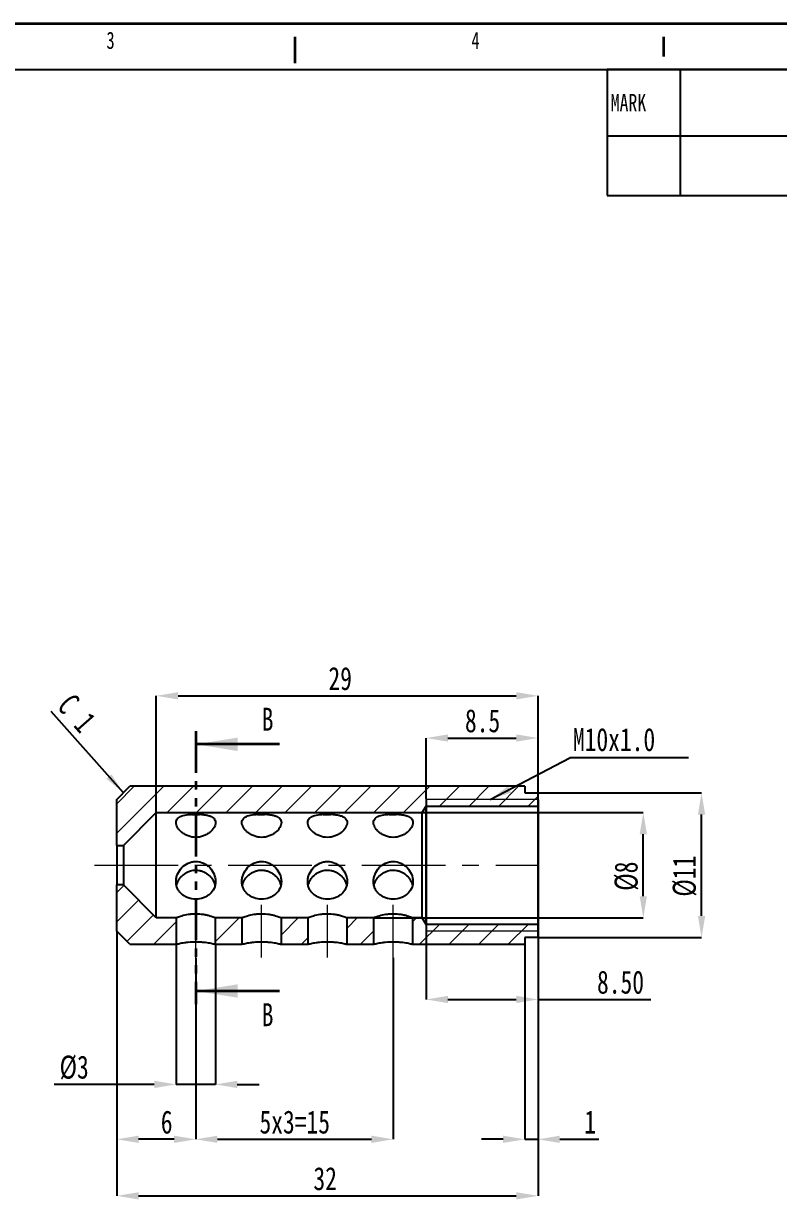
# Model space of a CAD drawing. Header units: millimetres. Extents: x 0 to 420, y 0 to 297.
# Drawn here: x 168.8 to 283.5, y 118.3 to 297 of the extents above; entities that cross this region are included whole.
import ezdxf

# ---------------------------------------------------------------- set-up
doc = ezdxf.new("R2010")
doc.units = ezdxf.units.MM
doc.header["$PDSIZE"] = -1
doc.linetypes.add('CENTERX2', pattern=[20.32, 12.7, -2.54, 2.54, -2.54])
doc.linetypes.add('PHANTOM', pattern=[12.7, 6.35, -1.27, 1.27, -1.27, 1.27, -1.27])
for name, color, linetype in [('DIM', 7, 'Continuous'), ('FORMAT_BLUE', 5, 'Continuous'), ('중심선', 1, 'CENTERX2')]:
    doc.layers.add(name, color=color, linetype=linetype)
doc.layers.add('FORMAT', color=7, linetype='Continuous', lineweight=35)
doc.styles.add('SLDTEXTSTYLE0', font='TXT', dxfattribs={"width": 0.75})
doc.styles.add('SLDTEXTSTYLE1', font='TXT', dxfattribs={"width": 0.7})
doc.dimstyles.new('SLDDIMSTYLE10', dxfattribs={"dimtxt": 3.5, "dimasz": 3.302, "dimexe": 0, "dimexo": 0.0625, "dimgap": 0.875, "dimtad": 1, "dimlfac": 0.5, "dimrnd": 1e-09, "dimzin": 4, "dimdsep": 46, "dimtxsty": 'SLDTEXTSTYLE0', "dimsah": 1, "dimcen": 0.09, "dimadec": 0, "dimazin": 1, "dimtfac": 1, "dimtofl": 0, "dimtmove": 0, "dimatfit": 3, "dimfxl": 0, "dimfrac": 2, "dimtolj": 1, "dimtzin": 12, "dimarcsym": 0})
doc.dimstyles.new('SLDDIMSTYLE3', dxfattribs={"dimtxt": 3.5, "dimasz": 3.302, "dimexe": 0, "dimexo": 0.0625, "dimgap": 0.875, "dimtad": 1, "dimlfac": 0.5, "dimrnd": 1e-09, "dimzin": 12, "dimdsep": 46, "dimtxsty": 'SLDTEXTSTYLE0', "dimsah": 1, "dimcen": 0.09, "dimadec": 0, "dimazin": 3, "dimtfac": 1, "dimtofl": 0, "dimtmove": 0, "dimatfit": 3, "dimfxl": 0, "dimfrac": 2, "dimtolj": 1, "dimtzin": 12, "dimarcsym": 0})
doc.dimstyles.new('SLDDIMSTYLE4', dxfattribs={"dimtxt": 3.5, "dimasz": 3.302, "dimexe": 0, "dimexo": 0.0625, "dimgap": 0.875, "dimtad": 1, "dimlfac": 0.5, "dimrnd": 1e-09, "dimzin": 12, "dimdsep": 46, "dimtxsty": 'SLDTEXTSTYLE0', "dimsah": 1, "dimcen": 0.09, "dimadec": 0, "dimazin": 3, "dimtfac": 1, "dimtmove": 0, "dimatfit": 0, "dimfxl": 0, "dimfrac": 2, "dimtolj": 1, "dimtzin": 12, "dimarcsym": 0})
doc.dimstyles.new('SLDDIMSTYLE7', dxfattribs={"dimtxt": 0.18, "dimasz": 3.302, "dimexe": 0, "dimexo": 0.0625, "dimgap": 0, "dimtad": 0, "dimtih": 1, "dimtoh": 1, "dimdec": 0, "dimrnd": 1e-09, "dimzin": 0, "dimdsep": 46, "dimtxsty": 'Standard', "dimsah": 1, "dimcen": 0.09, "dimadec": 0, "dimazin": 0, "dimtfac": 3.302, "dimtdec": 0, "dimtofl": 0, "dimtmove": 0, "dimatfit": 3, "dimfxl": 0, "dimfrac": 2, "dimtolj": 1, "dimtzin": 0, "dimarcsym": 0})
doc.dimstyles.new('SLDDIMSTYLE9', dxfattribs={"dimtxt": 3.5, "dimasz": 3.302, "dimexe": 0, "dimexo": 0.0625, "dimgap": 0.875, "dimtad": 1, "dimdec": 1, "dimlfac": 0.5, "dimrnd": 1e-09, "dimzin": 12, "dimdsep": 46, "dimtxsty": 'SLDTEXTSTYLE0', "dimsah": 1, "dimcen": 0.09, "dimadec": 0, "dimazin": 3, "dimtfac": 1, "dimtofl": 0, "dimtmove": 0, "dimatfit": 3, "dimfxl": 0, "dimfrac": 2, "dimtolj": 1, "dimtzin": 12, "dimarcsym": 0})

# ---------------------------------------------------------------- blocks, each defined once
blk = doc.blocks.new('*D215')
at = {"layer": 'Defpoints', "color": 0}
for p in [(182.94, 159.11), (246.94, 158.11), (246.94, 118.88)]:
    blk.add_point(p, dxfattribs=at)
at = {"layer": 'FORMAT_BLUE', "color": 0, "lineweight": -2}
for p, q in [((182.94, 159.05), (182.94, 118.88)), ((246.94, 158.05), (246.94, 118.88)), ((186.24, 118.88), (243.64, 118.88))]:
    blk.add_line(p, q, dxfattribs=at)
at = {"layer": 'FORMAT_BLUE', "color": 0}
for points in [[(186.24, 119.43), (186.24, 118.33), (182.94, 118.88)], [(243.64, 119.43), (243.64, 118.33), (246.94, 118.88)]]:
    blk.add_solid(points, dxfattribs=at)
at = {"layer": 'FORMAT_BLUE', "color": 0, "insert": (214.6, 123.25), "char_height": 3.5, "attachment_point": 2, "style": 'SLDTEXTSTYLE0'}
blk.add_mtext('\\A1;32', dxfattribs=at)
blk = doc.blocks.new('*D216')
at = {"layer": 'Defpoints', "color": 0}
for p in [(246.94, 158.11), (244.94, 157.11), (246.94, 127.47)]:
    blk.add_point(p, dxfattribs=at)
at = {"layer": 'FORMAT_BLUE', "color": 0, "lineweight": -2}
for p, q in [((246.94, 158.05), (246.94, 127.47)), ((244.94, 157.05), (244.94, 127.47)), ((241.64, 127.47), (238.34, 127.47)), ((244.94, 127.47), (246.94, 127.47)), ((250.24, 127.47), (256.17, 127.47))]:
    blk.add_line(p, q, dxfattribs=at)
at = {"layer": 'FORMAT_BLUE', "color": 0}
for points in [[(241.64, 128.02), (241.64, 126.92), (244.94, 127.47)], [(250.24, 128.02), (250.24, 126.92), (246.94, 127.47)]]:
    blk.add_solid(points, dxfattribs=at)
at = {"layer": 'FORMAT_BLUE', "color": 0, "insert": (254.86, 131.85), "char_height": 3.5, "attachment_point": 2, "style": 'SLDTEXTSTYLE0'}
blk.add_mtext('\\A1;1', dxfattribs=at)
blk = doc.blocks.new('*D217')
at = {"layer": 'Defpoints', "color": 0}
for p in [(246.94, 180.11), (271.79, 180.11), (246.94, 158.11)]:
    blk.add_point(p, dxfattribs=at)
at = {"layer": 'FORMAT_BLUE', "color": 0, "lineweight": -2}
for p, q in [((247, 180.11), (271.79, 180.11)), ((271.79, 161.41), (271.79, 176.81)), ((247, 158.11), (271.79, 158.11))]:
    blk.add_line(p, q, dxfattribs=at)
at = {"layer": 'FORMAT_BLUE', "color": 0}
for points in [[(271.24, 176.81), (272.34, 176.81), (271.79, 180.11)], [(271.24, 161.41), (272.34, 161.41), (271.79, 158.11)]]:
    blk.add_solid(points, dxfattribs=at)
at = {"layer": 'FORMAT_BLUE', "color": 0, "insert": (267.41, 167.45), "char_height": 3.5, "attachment_point": 2, "rotation": 90, "style": 'SLDTEXTSTYLE0'}
blk.add_mtext('\\A1;%%c11', dxfattribs=at)
blk = doc.blocks.new('*D218')
at = {"layer": 'Defpoints', "color": 0}
for p in [(229.34, 177.11), (262.94, 177.11), (221.94, 161.11)]:
    blk.add_point(p, dxfattribs=at)
at = {"layer": 'FORMAT_BLUE', "color": 0, "lineweight": -2}
for p, q in [((229.4, 177.11), (262.94, 177.11)), ((262.94, 164.41), (262.94, 173.81)), ((222, 161.11), (262.94, 161.11))]:
    blk.add_line(p, q, dxfattribs=at)
at = {"layer": 'FORMAT_BLUE', "color": 0}
for points in [[(262.39, 173.81), (263.49, 173.81), (262.94, 177.11)], [(262.39, 164.41), (263.49, 164.41), (262.94, 161.11)]]:
    blk.add_solid(points, dxfattribs=at)
at = {"layer": 'FORMAT_BLUE', "color": 0, "insert": (258.57, 167.45), "char_height": 3.5, "attachment_point": 2, "rotation": 90, "style": 'SLDTEXTSTYLE0'}
blk.add_mtext('\\A1;%%c8', dxfattribs=at)
blk = doc.blocks.new('*D219')
at = {"layer": 'Defpoints', "color": 0}
for p in [(194.94, 155.11), (224.94, 155.11), (224.94, 127.47)]:
    blk.add_point(p, dxfattribs=at)
at = {"layer": 'FORMAT_BLUE', "color": 0, "lineweight": -2}
for p, q in [((194.94, 155.05), (194.94, 127.47)), ((224.94, 155.05), (224.94, 127.47)), ((198.24, 127.47), (221.64, 127.47))]:
    blk.add_line(p, q, dxfattribs=at)
at = {"layer": 'FORMAT_BLUE', "color": 0}
for points in [[(198.24, 128.02), (198.24, 126.92), (194.94, 127.47)], [(221.64, 128.02), (221.64, 126.92), (224.94, 127.47)]]:
    blk.add_solid(points, dxfattribs=at)
at = {"layer": 'FORMAT_BLUE', "color": 0, "insert": (209.98, 131.85), "char_height": 3.5, "attachment_point": 2, "style": 'SLDTEXTSTYLE0'}
blk.add_mtext('\\A1;5x3=15', dxfattribs=at)
blk = doc.blocks.new('*D220')
at = {"layer": 'Defpoints', "color": 0}
for p in [(182.94, 159.11), (194.94, 155.11), (182.94, 127.47)]:
    blk.add_point(p, dxfattribs=at)
at = {"layer": 'FORMAT_BLUE', "color": 0, "lineweight": -2}
for p, q in [((182.94, 159.05), (182.94, 127.47)), ((194.94, 155.05), (194.94, 127.47)), ((191.64, 127.47), (186.24, 127.47))]:
    blk.add_line(p, q, dxfattribs=at)
at = {"layer": 'FORMAT_BLUE', "color": 0}
for points in [[(186.24, 128.02), (186.24, 126.92), (182.94, 127.47)], [(191.64, 128.02), (191.64, 126.92), (194.94, 127.47)]]:
    blk.add_solid(points, dxfattribs=at)
at = {"layer": 'FORMAT_BLUE', "color": 0, "insert": (190.52, 131.85), "char_height": 3.5, "attachment_point": 2, "style": 'SLDTEXTSTYLE0'}
blk.add_mtext('\\A1;6', dxfattribs=at)
blk = doc.blocks.new('*D221')
at = {"layer": 'Defpoints', "color": 0}
for p in [(246.94, 194.85), (246.94, 180.11), (188.94, 177.11)]:
    blk.add_point(p, dxfattribs=at)
at = {"layer": 'FORMAT_BLUE', "color": 0, "lineweight": -2}
for p, q in [((188.94, 177.17), (188.94, 194.85)), ((192.24, 194.85), (243.64, 194.85)), ((246.94, 180.17), (246.94, 194.85))]:
    blk.add_line(p, q, dxfattribs=at)
at = {"layer": 'FORMAT_BLUE', "color": 0}
for points in [[(192.24, 195.4), (192.24, 194.3), (188.94, 194.85)], [(243.64, 195.4), (243.64, 194.3), (246.94, 194.85)]]:
    blk.add_solid(points, dxfattribs=at)
at = {"layer": 'FORMAT_BLUE', "color": 0, "insert": (216.88, 199.23), "char_height": 3.5, "attachment_point": 2, "style": 'SLDTEXTSTYLE0'}
blk.add_mtext('\\A1;29', dxfattribs=at)
blk = doc.blocks.new('*D222')
at = {"layer": 'Defpoints', "color": 0}
for p in [(246.94, 188.44), (229.94, 179.11), (246.94, 180.11)]:
    blk.add_point(p, dxfattribs=at)
at = {"layer": 'FORMAT_BLUE', "color": 0, "lineweight": -2}
for p, q in [((229.94, 179.17), (229.94, 188.44)), ((233.24, 188.44), (243.64, 188.44)), ((246.94, 180.17), (246.94, 188.44))]:
    blk.add_line(p, q, dxfattribs=at)
at = {"layer": 'FORMAT_BLUE', "color": 0}
for points in [[(233.24, 188.99), (233.24, 187.89), (229.94, 188.44)], [(243.64, 188.99), (243.64, 187.89), (246.94, 188.44)]]:
    blk.add_solid(points, dxfattribs=at)
at = {"layer": 'FORMAT_BLUE', "color": 0, "insert": (238.52, 192.82), "char_height": 3.5, "attachment_point": 2, "style": 'SLDTEXTSTYLE0'}
blk.add_mtext('\\A1;8.5', dxfattribs=at)
blk = doc.blocks.new('*D223')
at = {"layer": 'Defpoints', "color": 0}
for p in [(229.94, 179.11), (246.94, 179.11), (229.94, 148.72)]:
    blk.add_point(p, dxfattribs=at)
at = {"layer": 'FORMAT_BLUE', "color": 0, "lineweight": -2}
for p, q in [((229.94, 179.05), (229.94, 148.72)), ((246.94, 179.05), (246.94, 148.72)), ((233.24, 148.72), (243.64, 148.72)), ((246.94, 148.72), (264.07, 148.72))]:
    blk.add_line(p, q, dxfattribs=at)
at = {"layer": 'FORMAT_BLUE', "color": 0}
for points in [[(233.24, 149.27), (233.24, 148.17), (229.94, 148.72)], [(243.64, 149.27), (243.64, 148.17), (246.94, 148.72)]]:
    blk.add_solid(points, dxfattribs=at)
at = {"layer": 'FORMAT_BLUE', "color": 0, "insert": (259.48, 153.1), "char_height": 3.5, "attachment_point": 2, "style": 'SLDTEXTSTYLE0'}
blk.add_mtext('\\A1;8.50', dxfattribs=at)
blk = doc.blocks.new('*D224')
at = {"layer": 'Defpoints', "color": 0}
for p in [(191.94, 157.11), (197.94, 157.11), (191.94, 135.81)]:
    blk.add_point(p, dxfattribs=at)
at = {"layer": 'FORMAT_BLUE', "color": 0, "lineweight": -2}
for p, q in [((191.94, 157.05), (191.94, 135.81)), ((197.94, 157.05), (197.94, 135.81)), ((188.64, 135.81), (173.4, 135.81)), ((197.94, 135.81), (191.94, 135.81)), ((201.24, 135.81), (204.55, 135.81))]:
    blk.add_line(p, q, dxfattribs=at)
at = {"layer": 'FORMAT_BLUE', "color": 0}
for points in [[(188.64, 136.36), (188.64, 135.26), (191.94, 135.81)], [(201.24, 136.36), (201.24, 135.26), (197.94, 135.81)]]:
    blk.add_solid(points, dxfattribs=at)
at = {"layer": 'FORMAT_BLUE', "color": 0, "insert": (176.46, 140.19), "char_height": 3.5, "attachment_point": 2, "style": 'SLDTEXTSTYLE0'}
blk.add_mtext('\\A1;%%c3', dxfattribs=at)

msp = doc.modelspace()

# ---------------------------------------------------------------- hatches: boundary and pattern name
at = {"linetype": 'Continuous', "lineweight": 18}
h = msp.add_hatch(dxfattribs=at)
h.set_pattern_fill('ANSI31', style=0)
h.paths.add_polyline_path([(229.34019, 177.11092), (229.94105, 178.11092), (246.94105, 178.11092), (246.94105, 180.11092), (244.94105, 180.11092), (244.94105, 181.11092), (184.94105, 181.11092), (182.94105, 179.11092), (182.94105, 172.11092), (183.94105, 172.11092), (188.94105, 177.11092)], flags=0)
h = msp.add_hatch(dxfattribs=at)
h.set_pattern_fill('ANSI31', style=0)
h.paths.add_polyline_path([(188.94105, 161.11092), (183.94105, 166.11092), (182.94105, 166.11092), (182.94105, 159.11092), (184.94105, 157.11092), (191.94105, 157.11092), (191.94105, 161.11092)], flags=0)
h = msp.add_hatch(dxfattribs=at)
h.set_pattern_fill('ANSI31', style=0)
h.paths.add_polyline_path([(197.94105, 161.11092), (197.94105, 157.11092), (201.94105, 157.11092), (201.94105, 161.11092)], flags=0)
h = msp.add_hatch(dxfattribs=at)
h.set_pattern_fill('ANSI31', style=0)
h.paths.add_polyline_path([(207.94105, 161.11092), (207.94105, 157.11092), (211.94105, 157.11092), (211.94105, 161.11092)], flags=0)
h = msp.add_hatch(dxfattribs=at)
h.set_pattern_fill('ANSI31', style=0)
h.paths.add_polyline_path([(217.94105, 161.11092), (217.94105, 157.11092), (221.94105, 157.11092), (221.94105, 161.11092)], flags=0)
h = msp.add_hatch(dxfattribs=at)
h.set_pattern_fill('ANSI31', style=0)
h.paths.add_polyline_path([(244.94105, 158.11092), (246.94105, 158.11092), (246.94105, 160.11092), (229.94105, 160.11092), (229.34019, 161.11092), (227.94105, 161.11092), (227.94105, 157.11092), (244.94105, 157.11092)], flags=0)

# ---------------------------------------------------------------- linework, layer by layer
at = {"color": 7, "linetype": 'PHANTOM', "lineweight": 35}
msp.add_line((194.94105, 189.48622), (194.94105, 148.00297), dxfattribs=at)
at = {"color": 7, "linetype": 'Continuous', "lineweight": 35}
for p, q in [((207.64105, 187.48622), (194.94105, 187.48622)), ((207.64105, 150.00297), (194.94105, 150.00297))]:
    msp.add_line(p, q, dxfattribs=at)
at = {"color": 7, "linetype": 'Continuous', "lineweight": 25}
for p, q in [((182.94105, 179.11092), (184.94105, 181.11092)), ((244.94105, 181.11092), (184.94105, 181.11092)), ((244.94105, 181.11092), (244.94105, 180.11092)), ((182.94105, 172.11092), (182.94105, 179.11092)), ((244.94105, 180.11092), (246.94105, 180.11092)), ((246.94105, 178.11092), (246.94105, 180.11092)), ((183.94105, 172.11092), (188.94105, 177.11092)), ((188.94105, 161.11092), (188.94105, 177.11092)), ((188.94105, 177.11092), (229.34019, 177.11092)), ((229.34019, 177.11092), (229.94105, 178.11092)), ((229.34019, 161.11092), (229.34019, 177.11092)), ((229.94105, 160.11092), (229.94105, 178.11092)), ((229.94105, 178.11092), (246.94105, 178.11092)), ((246.94105, 160.11092), (246.94105, 178.11092)), ((182.94105, 172.11092), (183.94105, 172.11092)), ((182.94105, 172.11092), (182.94105, 166.11092)), ((183.94105, 172.11092), (183.94105, 166.11092)), ((182.94105, 159.11092), (182.94105, 166.11092)), ((183.94105, 166.11092), (182.94105, 166.11092)), ((188.94105, 161.11092), (183.94105, 166.11092)), ((191.94105, 161.11092), (188.94105, 161.11092)), ((191.94105, 161.11092), (191.94105, 157.11092)), ((201.94105, 161.11092), (197.94105, 161.11092)), ((197.94105, 157.11092), (197.94105, 161.11092)), ((201.94105, 161.11092), (201.94105, 157.11092)), ((211.94105, 161.11092), (207.94105, 161.11092)), ((207.94105, 157.11092), (207.94105, 161.11092)), ((211.94105, 161.11092), (211.94105, 157.11092)), ((221.94105, 161.11092), (217.94105, 161.11092)), ((217.94105, 157.11092), (217.94105, 161.11092)), ((221.94105, 161.11092), (221.94105, 157.11092)), ((229.34019, 161.11092), (227.94105, 161.11092)), ((227.94105, 157.11092), (227.94105, 161.11092)), ((229.94105, 160.11092), (229.34019, 161.11092)), ((184.94105, 157.11092), (182.94105, 159.11092)), ((246.94105, 160.11092), (229.94105, 160.11092)), ((246.94105, 158.11092), (246.94105, 160.11092)), ((244.94105, 158.11092), (244.94105, 157.11092)), ((246.94105, 158.11092), (244.94105, 158.11092)), ((184.94105, 157.11092), (191.94105, 157.11092)), ((197.94105, 157.11092), (201.94105, 157.11092)), ((207.94105, 157.11092), (211.94105, 157.11092)), ((217.94105, 157.11092), (221.94105, 157.11092)), ((227.94105, 157.11092), (244.94105, 157.11092))]:
    msp.add_line(p, q, dxfattribs=at)
at = {"color": 7, "linetype": 'Continuous', "lineweight": 18}
for p, q in [((246.94105, 179.11092), (229.94105, 179.11092)), ((229.94105, 179.11092), (229.94105, 159.11092)), ((246.94105, 159.11092), (229.94105, 159.11092))]:
    msp.add_line(p, q, dxfattribs=at)
at = {"color": 7, "linetype": 'Continuous', "lineweight": 25}
for points, knots in [([(194.94105, 176.8741), (194.74085, 176.8741), (194.54441, 176.869), (194.15858, 176.84829), (193.96717, 176.83237), (193.42377, 176.76677), (193.09367, 176.69833), (192.54566, 176.49812), (192.32277, 176.36354), (192.09719, 176.10957), (192.03853, 176.01462), (191.96068, 175.80966), (191.94118, 175.70045), (191.94092, 175.468), (191.96085, 175.3439), (192.03835, 175.09362), (192.09567, 174.96612), (192.24813, 174.70794), (192.34101, 174.58116), (192.55777, 174.33531), (192.68332, 174.2149), (192.95869, 173.99201), (193.10831, 173.88918), (193.43215, 173.70396), (193.60713, 173.6217), (194.14783, 173.42206), (194.5458, 173.34751), (195.33422, 173.34727), (195.73192, 173.42125), (196.27554, 173.62189), (196.45048, 173.70425), (196.77353, 173.88904), (196.92369, 173.99211), (197.34001, 174.32947), (197.55915, 174.58107), (197.78622, 174.96585), (197.84347, 175.09293), (197.92108, 175.34314), (197.94111, 175.46738), (197.94093, 175.81599), (197.86046, 176.02456), (197.5588, 176.36408), (197.33627, 176.49837), (196.9233, 176.64896), (196.77039, 176.69151), (196.44738, 176.76116), (196.27599, 176.78884), (195.72989, 176.85459), (195.34144, 176.8741), (194.94105, 176.8741)], [0, 0, 0, 0, 0.03125, 0.03125, 0.0625, 0.0625, 0.125, 0.125, 0.1875, 0.1875, 0.21875, 0.21875, 0.25, 0.25, 0.28125, 0.28125, 0.3125, 0.3125, 0.34375, 0.34375, 0.375, 0.375, 0.40625, 0.40625, 0.4375, 0.4375, 0.5, 0.5, 0.5625, 0.5625, 0.59375, 0.59375, 0.625, 0.625, 0.6875, 0.6875, 0.71875, 0.71875, 0.75, 0.75, 0.8125, 0.8125, 0.875, 0.875, 0.90625, 0.90625, 0.9375, 0.9375, 1, 1, 1, 1]), ([(195.77198, 176.84239), (195.71566, 176.82963), (195.57586, 176.79797), (195.27011, 176.75628), (194.93421, 176.74058), (194.60287, 176.76071), (194.36123, 176.78687), (194.20905, 176.82448), (194.13755, 176.84215)], [0, 0, 0, 0, 0.106145422, 0.263475854, 0.560443081, 0.711258333, 0.864343525, 1, 1, 1, 1]), ([(204.94105, 176.8741), (204.74085, 176.8741), (204.54441, 176.869), (204.15858, 176.84829), (203.96717, 176.83237), (203.42377, 176.76677), (203.09367, 176.69833), (202.54566, 176.49812), (202.32277, 176.36354), (202.09719, 176.10957), (202.03853, 176.01462), (201.96068, 175.80966), (201.94118, 175.70045), (201.94092, 175.468), (201.96085, 175.3439), (202.03835, 175.09362), (202.09567, 174.96612), (202.24813, 174.70794), (202.34101, 174.58116), (202.55777, 174.33531), (202.68332, 174.2149), (202.95869, 173.99201), (203.10831, 173.88918), (203.43215, 173.70396), (203.60713, 173.6217), (204.14783, 173.42206), (204.5458, 173.34751), (205.33422, 173.34727), (205.73192, 173.42125), (206.27554, 173.62189), (206.45048, 173.70425), (206.77353, 173.88904), (206.92369, 173.99211), (207.34001, 174.32947), (207.55915, 174.58107), (207.78622, 174.96585), (207.84347, 175.09293), (207.92108, 175.34314), (207.94111, 175.46738), (207.94093, 175.81599), (207.86046, 176.02456), (207.5588, 176.36408), (207.33627, 176.49837), (206.9233, 176.64896), (206.77039, 176.69151), (206.44738, 176.76116), (206.27599, 176.78884), (205.72989, 176.85459), (205.34144, 176.8741), (204.94105, 176.8741)], [0, 0, 0, 0, 0.03125, 0.03125, 0.0625, 0.0625, 0.125, 0.125, 0.1875, 0.1875, 0.21875, 0.21875, 0.25, 0.25, 0.28125, 0.28125, 0.3125, 0.3125, 0.34375, 0.34375, 0.375, 0.375, 0.40625, 0.40625, 0.4375, 0.4375, 0.5, 0.5, 0.5625, 0.5625, 0.59375, 0.59375, 0.625, 0.625, 0.6875, 0.6875, 0.71875, 0.71875, 0.75, 0.75, 0.8125, 0.8125, 0.875, 0.875, 0.90625, 0.90625, 0.9375, 0.9375, 1, 1, 1, 1]), ([(205.74725, 176.8409), (205.61419, 176.8134), (205.32268, 176.75316), (204.85069, 176.7408), (204.44152, 176.76812), (204.20906, 176.8247), (204.13742, 176.84213)], [0, 0, 0, 0, 0.252293435, 0.552727193, 0.862173768, 1, 1, 1, 1]), ([(214.94105, 176.8741), (214.74085, 176.8741), (214.54441, 176.869), (214.15858, 176.84829), (213.96717, 176.83237), (213.42377, 176.76677), (213.09367, 176.69833), (212.54566, 176.49812), (212.32277, 176.36354), (212.09719, 176.10957), (212.03853, 176.01462), (211.96068, 175.80966), (211.94118, 175.70045), (211.94092, 175.468), (211.96085, 175.3439), (212.03835, 175.09362), (212.09567, 174.96612), (212.24813, 174.70794), (212.34101, 174.58116), (212.55777, 174.33531), (212.68332, 174.2149), (212.95869, 173.99201), (213.10831, 173.88918), (213.43215, 173.70396), (213.60713, 173.6217), (214.14783, 173.42206), (214.5458, 173.34751), (215.33422, 173.34727), (215.73192, 173.42125), (216.27554, 173.62189), (216.45048, 173.70425), (216.77353, 173.88904), (216.92369, 173.99211), (217.34001, 174.32947), (217.55915, 174.58107), (217.78622, 174.96585), (217.84347, 175.09293), (217.92108, 175.34314), (217.94111, 175.46738), (217.94093, 175.81599), (217.86046, 176.02456), (217.5588, 176.36408), (217.33627, 176.49837), (216.9233, 176.64896), (216.77039, 176.69151), (216.44738, 176.76116), (216.27599, 176.78884), (215.72989, 176.85459), (215.34144, 176.8741), (214.94105, 176.8741)], [0, 0, 0, 0, 0.03125, 0.03125, 0.0625, 0.0625, 0.125, 0.125, 0.1875, 0.1875, 0.21875, 0.21875, 0.25, 0.25, 0.28125, 0.28125, 0.3125, 0.3125, 0.34375, 0.34375, 0.375, 0.375, 0.40625, 0.40625, 0.4375, 0.4375, 0.5, 0.5, 0.5625, 0.5625, 0.59375, 0.59375, 0.625, 0.625, 0.6875, 0.6875, 0.71875, 0.71875, 0.75, 0.75, 0.8125, 0.8125, 0.875, 0.875, 0.90625, 0.90625, 0.9375, 0.9375, 1, 1, 1, 1]), ([(215.74737, 176.84075), (215.61427, 176.81328), (215.32031, 176.75262), (214.84823, 176.74149), (214.43936, 176.76839), (214.20965, 176.82475), (214.13832, 176.84225)], [0, 0, 0, 0, 0.252455415, 0.557528777, 0.862607899, 1, 1, 1, 1]), ([(224.94105, 176.8741), (224.74085, 176.8741), (224.54441, 176.869), (224.15858, 176.84829), (223.96717, 176.83237), (223.42377, 176.76677), (223.09367, 176.69833), (222.54566, 176.49812), (222.32277, 176.36354), (222.09719, 176.10957), (222.03853, 176.01462), (221.96068, 175.80966), (221.94118, 175.70045), (221.94092, 175.468), (221.96085, 175.3439), (222.03835, 175.09362), (222.09567, 174.96612), (222.24813, 174.70794), (222.34101, 174.58116), (222.55777, 174.33531), (222.68332, 174.2149), (222.95869, 173.99201), (223.10831, 173.88918), (223.43215, 173.70396), (223.60713, 173.6217), (224.14783, 173.42206), (224.5458, 173.34751), (225.33422, 173.34727), (225.73192, 173.42125), (226.27554, 173.62189), (226.45048, 173.70425), (226.77353, 173.88904), (226.92369, 173.99211), (227.34001, 174.32947), (227.55915, 174.58107), (227.78622, 174.96585), (227.84347, 175.09293), (227.92108, 175.34314), (227.94111, 175.46738), (227.94093, 175.81599), (227.86046, 176.02456), (227.5588, 176.36408), (227.33627, 176.49837), (226.9233, 176.64896), (226.77039, 176.69151), (226.44738, 176.76116), (226.27599, 176.78884), (225.72989, 176.85459), (225.34144, 176.8741), (224.94105, 176.8741)], [0, 0, 0, 0, 0.03125, 0.03125, 0.0625, 0.0625, 0.125, 0.125, 0.1875, 0.1875, 0.21875, 0.21875, 0.25, 0.25, 0.28125, 0.28125, 0.3125, 0.3125, 0.34375, 0.34375, 0.375, 0.375, 0.40625, 0.40625, 0.4375, 0.4375, 0.5, 0.5, 0.5625, 0.5625, 0.59375, 0.59375, 0.625, 0.625, 0.6875, 0.6875, 0.71875, 0.71875, 0.75, 0.75, 0.8125, 0.8125, 0.875, 0.875, 0.90625, 0.90625, 0.9375, 0.9375, 1, 1, 1, 1]), ([(225.74737, 176.84075), (225.61427, 176.81328), (225.32031, 176.75262), (224.84823, 176.74149), (224.43936, 176.76839), (224.20965, 176.82475), (224.13832, 176.84225)], [0, 0, 0, 0, 0.2524562458, 0.5575292684, 0.8626080519, 1, 1, 1, 1]), ([(194.94105, 169.67235), (194.74085, 169.67235), (194.54441, 169.65098), (194.15858, 169.56799), (193.96717, 169.50527), (193.42377, 169.26383), (193.09367, 169.0286), (192.54566, 168.4608), (192.32277, 168.12241), (192.09719, 167.58382), (192.03853, 167.39553), (191.96068, 167.01745), (191.94118, 166.82881), (191.94092, 166.45254), (191.96085, 166.26393), (192.03835, 165.9052), (192.09567, 165.7328), (192.24813, 165.40136), (192.34101, 165.2473), (192.55777, 164.9612), (192.68332, 164.82777), (192.95869, 164.58958), (193.10831, 164.4843), (193.43215, 164.29977), (193.60713, 164.22071), (194.14783, 164.03216), (194.5458, 163.96613), (195.33422, 163.9659), (195.73192, 164.0314), (196.27554, 164.22088), (196.45048, 164.30006), (196.77353, 164.48417), (196.92369, 164.58966), (197.34001, 164.95026), (197.55915, 165.23843), (197.78622, 165.73249), (197.84347, 165.90426), (197.92108, 166.26281), (197.94111, 166.45158), (197.94093, 167.01576), (197.86046, 167.40352), (197.5588, 168.12358), (197.33627, 168.46136), (196.9233, 168.88867), (196.77039, 169.01987), (196.44738, 169.24723), (196.27599, 169.34502), (195.72989, 169.58714), (195.34144, 169.67235), (194.94105, 169.67235)], [0, 0, 0, 0, 0.03125, 0.03125, 0.0625, 0.0625, 0.125, 0.125, 0.1875, 0.1875, 0.21875, 0.21875, 0.25, 0.25, 0.28125, 0.28125, 0.3125, 0.3125, 0.34375, 0.34375, 0.375, 0.375, 0.40625, 0.40625, 0.4375, 0.4375, 0.5, 0.5, 0.5625, 0.5625, 0.59375, 0.59375, 0.625, 0.625, 0.6875, 0.6875, 0.71875, 0.71875, 0.75, 0.75, 0.8125, 0.8125, 0.875, 0.875, 0.90625, 0.90625, 0.9375, 0.9375, 1, 1, 1, 1]), ([(192.01962, 166.01221), (192.03401, 166.08638), (192.0782, 166.31411), (192.23694, 166.68337), (192.48524, 167.10385), (192.80905, 167.48691), (193.19244, 167.81573), (193.63263, 168.08184), (194.0813, 168.25617), (194.52322, 168.35615), (194.80083, 168.36777), (194.94105, 168.37363)], [0, 0, 0, 0, 0.05738814, 0.176197181, 0.298298404, 0.419962892, 0.545026919, 0.668812654, 0.796297813, 0.897111454, 1, 1, 1, 1]), ([(194.94105, 168.37363), (195.10436, 168.36565), (195.43582, 168.34946), (195.91643, 168.21972), (196.37321, 168.01612), (196.78895, 167.74029), (197.15895, 167.39671), (197.4703, 166.99871), (197.70494, 166.5514), (197.83494, 166.22789), (197.86182, 166.05447), (197.86311, 166.04618)], [0, 0, 0, 0, 0.120840987, 0.245258168, 0.366079028, 0.490276401, 0.613488907, 0.740172894, 0.864980139, 0.993549509, 1, 1, 1, 1]), ([(204.94105, 169.67235), (204.74085, 169.67235), (204.54441, 169.65098), (204.15858, 169.56799), (203.96717, 169.50527), (203.42377, 169.26383), (203.09367, 169.0286), (202.54566, 168.4608), (202.32277, 168.12241), (202.09719, 167.58382), (202.03853, 167.39553), (201.96068, 167.01745), (201.94118, 166.82881), (201.94092, 166.45254), (201.96085, 166.26393), (202.03835, 165.9052), (202.09567, 165.7328), (202.24813, 165.40136), (202.34101, 165.2473), (202.55777, 164.9612), (202.68332, 164.82777), (202.95869, 164.58958), (203.10831, 164.4843), (203.43215, 164.29977), (203.60713, 164.22071), (204.14783, 164.03216), (204.5458, 163.96613), (205.33422, 163.9659), (205.73192, 164.0314), (206.27554, 164.22088), (206.45048, 164.30006), (206.77353, 164.48417), (206.92369, 164.58966), (207.34001, 164.95026), (207.55915, 165.23843), (207.78622, 165.73249), (207.84347, 165.90426), (207.92108, 166.26281), (207.94111, 166.45158), (207.94093, 167.01576), (207.86046, 167.40352), (207.5588, 168.12358), (207.33627, 168.46136), (206.9233, 168.88867), (206.77039, 169.01987), (206.44738, 169.24723), (206.27599, 169.34502), (205.72989, 169.58714), (205.34144, 169.67235), (204.94105, 169.67235)], [0, 0, 0, 0, 0.03125, 0.03125, 0.0625, 0.0625, 0.125, 0.125, 0.1875, 0.1875, 0.21875, 0.21875, 0.25, 0.25, 0.28125, 0.28125, 0.3125, 0.3125, 0.34375, 0.34375, 0.375, 0.375, 0.40625, 0.40625, 0.4375, 0.4375, 0.5, 0.5, 0.5625, 0.5625, 0.59375, 0.59375, 0.625, 0.625, 0.6875, 0.6875, 0.71875, 0.71875, 0.75, 0.75, 0.8125, 0.8125, 0.875, 0.875, 0.90625, 0.90625, 0.9375, 0.9375, 1, 1, 1, 1]), ([(202.01778, 166.04274), (202.0335, 166.10662), (202.06793, 166.24647), (202.17162, 166.53397), (202.31481, 166.82481), (202.49413, 167.09806), (202.6975, 167.36004), (202.93425, 167.59898), (203.19896, 167.80748), (203.41089, 167.94769), (203.63475, 168.0704), (203.87125, 168.17493), (204.10078, 168.25334), (204.38614, 168.32588), (204.66182, 168.36754), (204.87077, 168.3721), (204.94105, 168.37363)], [0, 0, 0, 0, 0.050176652, 0.109852496, 0.231153494, 0.292902298, 0.354012864, 0.478238061, 0.541492228, 0.603660745, 0.666267913, 0.730279224, 0.794784166, 0.845455028, 0.948019885, 1, 1, 1, 1]), ([(204.94105, 168.37363), (205.0224, 168.37157), (205.26928, 168.36532), (205.59764, 168.30687), (205.91464, 168.21035), (206.22223, 168.08736), (206.51333, 167.927), (206.78249, 167.73239), (207.03722, 167.51475), (207.26525, 167.26599), (207.4602, 166.99272), (207.58891, 166.77664), (207.69983, 166.5512), (207.79008, 166.31525), (207.84505, 166.14305), (207.86351, 166.04981), (207.86561, 166.03919)], [0, 0, 0, 0, 0.060114327, 0.182432357, 0.24477783, 0.304890475, 0.427093067, 0.489311329, 0.550614434, 0.675243811, 0.738715883, 0.80080386, 0.863333479, 0.927276609, 0.991718164, 1, 1, 1, 1]), ([(214.94105, 169.67235), (214.74085, 169.67235), (214.54441, 169.65098), (214.15858, 169.56799), (213.96717, 169.50527), (213.42377, 169.26383), (213.09367, 169.0286), (212.54566, 168.4608), (212.32277, 168.12241), (212.09719, 167.58382), (212.03853, 167.39553), (211.96068, 167.01745), (211.94118, 166.82881), (211.94092, 166.45254), (211.96085, 166.26393), (212.03835, 165.9052), (212.09567, 165.7328), (212.24813, 165.40136), (212.34101, 165.2473), (212.55777, 164.9612), (212.68332, 164.82777), (212.95869, 164.58958), (213.10831, 164.4843), (213.43215, 164.29977), (213.60713, 164.22071), (214.14783, 164.03216), (214.5458, 163.96613), (215.33422, 163.9659), (215.73192, 164.0314), (216.27554, 164.22088), (216.45048, 164.30006), (216.77353, 164.48417), (216.92369, 164.58966), (217.34001, 164.95026), (217.55915, 165.23843), (217.78622, 165.73249), (217.84347, 165.90426), (217.92108, 166.26281), (217.94111, 166.45158), (217.94093, 167.01576), (217.86046, 167.40352), (217.5588, 168.12358), (217.33627, 168.46136), (216.9233, 168.88867), (216.77039, 169.01987), (216.44738, 169.24723), (216.27599, 169.34502), (215.72989, 169.58714), (215.34144, 169.67235), (214.94105, 169.67235)], [0, 0, 0, 0, 0.03125, 0.03125, 0.0625, 0.0625, 0.125, 0.125, 0.1875, 0.1875, 0.21875, 0.21875, 0.25, 0.25, 0.28125, 0.28125, 0.3125, 0.3125, 0.34375, 0.34375, 0.375, 0.375, 0.40625, 0.40625, 0.4375, 0.4375, 0.5, 0.5, 0.5625, 0.5625, 0.59375, 0.59375, 0.625, 0.625, 0.6875, 0.6875, 0.71875, 0.71875, 0.75, 0.75, 0.8125, 0.8125, 0.875, 0.875, 0.90625, 0.90625, 0.9375, 0.9375, 1, 1, 1, 1]), ([(212.01996, 166.01442), (212.03427, 166.08785), (212.0789, 166.31693), (212.23834, 166.68521), (212.48764, 167.10764), (212.81108, 167.48824), (213.19618, 167.8188), (213.63525, 168.08243), (214.08504, 168.25744), (214.5247, 168.35608), (214.80227, 168.36778), (214.94105, 168.37363)], [0, 0, 0, 0, 0.056857655, 0.177372467, 0.297902862, 0.421336185, 0.544770313, 0.670484604, 0.796180228, 0.898092822, 1, 1, 1, 1]), ([(214.94105, 168.37363), (215.10674, 168.36524), (215.43815, 168.34846), (215.92092, 168.2184), (216.37498, 168.01451), (216.79273, 167.73766), (217.16016, 167.3946), (217.47322, 166.99482), (217.70519, 166.54883), (217.83572, 166.2252), (217.86188, 166.05393), (217.86318, 166.04537)], [0, 0, 0, 0, 0.122597201, 0.245204903, 0.367681077, 0.490172775, 0.615097377, 0.740018622, 0.866688898, 0.993340724, 1, 1, 1, 1]), ([(224.94105, 169.67235), (224.74085, 169.67235), (224.54441, 169.65098), (224.15858, 169.56799), (223.96717, 169.50527), (223.42377, 169.26383), (223.09367, 169.0286), (222.54566, 168.4608), (222.32277, 168.12241), (222.09719, 167.58382), (222.03853, 167.39553), (221.96068, 167.01745), (221.94118, 166.82881), (221.94092, 166.45254), (221.96085, 166.26393), (222.03835, 165.9052), (222.09567, 165.7328), (222.24813, 165.40136), (222.34101, 165.2473), (222.55777, 164.9612), (222.68332, 164.82777), (222.95869, 164.58958), (223.10831, 164.4843), (223.43215, 164.29977), (223.60713, 164.22071), (224.14783, 164.03216), (224.5458, 163.96613), (225.33422, 163.9659), (225.73192, 164.0314), (226.27554, 164.22088), (226.45048, 164.30006), (226.77353, 164.48417), (226.92369, 164.58966), (227.34001, 164.95026), (227.55915, 165.23843), (227.78622, 165.73249), (227.84347, 165.90426), (227.92108, 166.26281), (227.94111, 166.45158), (227.94093, 167.01576), (227.86046, 167.40352), (227.5588, 168.12358), (227.33627, 168.46136), (226.9233, 168.88867), (226.77039, 169.01987), (226.44738, 169.24723), (226.27599, 169.34502), (225.72989, 169.58714), (225.34144, 169.67235), (224.94105, 169.67235)], [0, 0, 0, 0, 0.03125, 0.03125, 0.0625, 0.0625, 0.125, 0.125, 0.1875, 0.1875, 0.21875, 0.21875, 0.25, 0.25, 0.28125, 0.28125, 0.3125, 0.3125, 0.34375, 0.34375, 0.375, 0.375, 0.40625, 0.40625, 0.4375, 0.4375, 0.5, 0.5, 0.5625, 0.5625, 0.59375, 0.59375, 0.625, 0.625, 0.6875, 0.6875, 0.71875, 0.71875, 0.75, 0.75, 0.8125, 0.8125, 0.875, 0.875, 0.90625, 0.90625, 0.9375, 0.9375, 1, 1, 1, 1]), ([(222.01996, 166.01442), (222.03427, 166.08785), (222.0789, 166.31693), (222.23834, 166.68521), (222.48764, 167.10765), (222.81108, 167.48824), (223.19618, 167.8188), (223.63525, 168.08243), (224.08504, 168.25744), (224.5247, 168.35608), (224.80227, 168.36778), (224.94105, 168.37363)], [0, 0, 0, 0, 0.056857546, 0.177372497, 0.29790263, 0.421335924, 0.544770022, 0.670484674, 0.796180268, 0.898092391, 1, 1, 1, 1]), ([(224.94105, 168.37363), (225.10674, 168.36524), (225.43815, 168.34846), (225.92092, 168.2184), (226.37498, 168.01451), (226.79273, 167.73766), (227.16016, 167.3946), (227.47322, 166.99482), (227.70519, 166.54883), (227.83572, 166.2252), (227.86188, 166.05393), (227.86318, 166.04537)], [0, 0, 0, 0, 0.122596343, 0.245204548, 0.367680779, 0.490172535, 0.615097196, 0.7400185, 0.866688835, 0.99334072, 1, 1, 1, 1]), ([(197.94105, 161.11092), (197.94105, 161.11092), (197.86065, 161.14197), (197.55902, 161.24747), (197.33646, 161.32196), (196.92339, 161.43549), (196.77044, 161.47404), (196.44733, 161.54494), (196.27588, 161.5777), (195.7296, 161.6616), (195.34099, 161.69475), (194.74025, 161.6947), (194.54375, 161.68657), (194.15782, 161.65595), (193.96636, 161.63308), (193.42289, 161.54939), (193.09276, 161.47241), (192.54481, 161.32165), (192.32201, 161.2471), (192.09664, 161.16826), (192.03807, 161.14687), (191.96044, 161.11825), (191.94105, 161.11092), (191.94105, 161.11092)], [0, 0, 0, 0, 0.125, 0.125, 0.25, 0.25, 0.3125, 0.3125, 0.375, 0.375, 0.5, 0.5, 0.5625, 0.5625, 0.625, 0.625, 0.75, 0.75, 0.875, 0.875, 0.9375, 0.9375, 1, 1, 1, 1]), ([(207.94105, 161.11092), (207.94105, 161.11092), (207.86065, 161.14197), (207.55902, 161.24747), (207.33646, 161.32196), (206.92339, 161.43549), (206.77044, 161.47404), (206.44733, 161.54494), (206.27588, 161.5777), (205.7296, 161.6616), (205.34099, 161.69475), (204.74025, 161.6947), (204.54375, 161.68657), (204.15782, 161.65595), (203.96636, 161.63308), (203.42289, 161.54939), (203.09276, 161.47241), (202.54481, 161.32165), (202.32201, 161.2471), (202.09664, 161.16826), (202.03807, 161.14687), (201.96044, 161.11825), (201.94105, 161.11092), (201.94105, 161.11092)], [0, 0, 0, 0, 0.125, 0.125, 0.25, 0.25, 0.3125, 0.3125, 0.375, 0.375, 0.5, 0.5, 0.5625, 0.5625, 0.625, 0.625, 0.75, 0.75, 0.875, 0.875, 0.9375, 0.9375, 1, 1, 1, 1]), ([(217.94105, 161.11092), (217.94105, 161.11092), (217.86065, 161.14197), (217.55902, 161.24747), (217.33646, 161.32196), (216.92339, 161.43549), (216.77044, 161.47404), (216.44733, 161.54494), (216.27588, 161.5777), (215.7296, 161.6616), (215.34099, 161.69475), (214.74025, 161.6947), (214.54375, 161.68657), (214.15782, 161.65595), (213.96636, 161.63308), (213.42289, 161.54939), (213.09276, 161.47241), (212.54481, 161.32165), (212.32201, 161.2471), (212.09664, 161.16826), (212.03807, 161.14687), (211.96044, 161.11825), (211.94105, 161.11092), (211.94105, 161.11092)], [0, 0, 0, 0, 0.125, 0.125, 0.25, 0.25, 0.3125, 0.3125, 0.375, 0.375, 0.5, 0.5, 0.5625, 0.5625, 0.625, 0.625, 0.75, 0.75, 0.875, 0.875, 0.9375, 0.9375, 1, 1, 1, 1]), ([(227.94105, 161.11092), (227.94105, 161.11092), (227.86065, 161.14197), (227.55902, 161.24747), (227.33646, 161.32196), (226.92339, 161.43549), (226.77044, 161.47404), (226.44733, 161.54494), (226.27588, 161.5777), (225.7296, 161.6616), (225.34099, 161.69475), (224.74025, 161.6947), (224.54375, 161.68657), (224.15782, 161.65595), (223.96636, 161.63308), (223.42289, 161.54939), (223.09276, 161.47241), (222.54481, 161.32165), (222.32201, 161.2471), (222.09664, 161.16826), (222.03807, 161.14687), (221.96044, 161.11825), (221.94105, 161.11092), (221.94105, 161.11092)], [0, 0, 0, 0, 0.125, 0.125, 0.25, 0.25, 0.3125, 0.3125, 0.375, 0.375, 0.5, 0.5, 0.5625, 0.5625, 0.625, 0.625, 0.75, 0.75, 0.875, 0.875, 0.9375, 0.9375, 1, 1, 1, 1]), ([(191.94105, 157.11092), (191.94105, 157.11092), (192.02024, 157.13136), (192.24518, 157.18353), (192.33911, 157.20467), (192.55704, 157.25039), (192.68063, 157.27491), (192.95712, 157.32459), (193.1106, 157.34976), (193.4346, 157.39581), (193.60655, 157.41699), (194.15389, 157.47099), (194.54436, 157.49193), (195.13799, 157.49198), (195.33322, 157.48694), (195.71853, 157.46757), (195.90999, 157.45302), (196.45274, 157.39957), (196.78571, 157.34957), (197.33661, 157.25068), (197.56009, 157.20134), (197.78565, 157.14904), (197.8441, 157.13484), (197.92144, 157.11586), (197.94105, 157.11092), (197.94105, 157.11092)], [0, 0, 0, 0, 0.125, 0.125, 0.1875, 0.1875, 0.25, 0.25, 0.3125, 0.3125, 0.375, 0.375, 0.5, 0.5, 0.5625, 0.5625, 0.625, 0.625, 0.75, 0.75, 0.875, 0.875, 0.9375, 0.9375, 1, 1, 1, 1]), ([(201.94105, 157.11092), (201.94105, 157.11092), (202.02024, 157.13136), (202.24518, 157.18353), (202.33911, 157.20467), (202.55704, 157.25039), (202.68063, 157.27491), (202.95712, 157.32459), (203.1106, 157.34976), (203.4346, 157.39581), (203.60655, 157.41699), (204.15389, 157.47099), (204.54436, 157.49193), (205.13799, 157.49198), (205.33322, 157.48694), (205.71853, 157.46757), (205.90999, 157.45302), (206.45274, 157.39957), (206.78571, 157.34957), (207.33661, 157.25068), (207.56009, 157.20134), (207.78565, 157.14904), (207.8441, 157.13484), (207.92144, 157.11586), (207.94105, 157.11092), (207.94105, 157.11092)], [0, 0, 0, 0, 0.125, 0.125, 0.1875, 0.1875, 0.25, 0.25, 0.3125, 0.3125, 0.375, 0.375, 0.5, 0.5, 0.5625, 0.5625, 0.625, 0.625, 0.75, 0.75, 0.875, 0.875, 0.9375, 0.9375, 1, 1, 1, 1]), ([(211.94105, 157.11092), (211.94105, 157.11092), (212.02024, 157.13136), (212.24518, 157.18353), (212.33911, 157.20467), (212.55704, 157.25039), (212.68063, 157.27491), (212.95712, 157.32459), (213.1106, 157.34976), (213.4346, 157.39581), (213.60655, 157.41699), (214.15389, 157.47099), (214.54436, 157.49193), (215.13799, 157.49198), (215.33322, 157.48694), (215.71853, 157.46757), (215.90999, 157.45302), (216.45274, 157.39957), (216.78571, 157.34957), (217.33661, 157.25068), (217.56009, 157.20134), (217.78565, 157.14904), (217.8441, 157.13484), (217.92144, 157.11586), (217.94105, 157.11092), (217.94105, 157.11092)], [0, 0, 0, 0, 0.125, 0.125, 0.1875, 0.1875, 0.25, 0.25, 0.3125, 0.3125, 0.375, 0.375, 0.5, 0.5, 0.5625, 0.5625, 0.625, 0.625, 0.75, 0.75, 0.875, 0.875, 0.9375, 0.9375, 1, 1, 1, 1]), ([(221.94105, 157.11092), (221.94105, 157.11092), (222.02024, 157.13136), (222.24518, 157.18353), (222.33911, 157.20467), (222.55704, 157.25039), (222.68063, 157.27491), (222.95712, 157.32459), (223.1106, 157.34976), (223.4346, 157.39581), (223.60655, 157.41699), (224.15389, 157.47099), (224.54436, 157.49193), (225.13799, 157.49198), (225.33322, 157.48694), (225.71853, 157.46757), (225.90999, 157.45302), (226.45274, 157.39957), (226.78571, 157.34957), (227.33661, 157.25068), (227.56009, 157.20134), (227.78565, 157.14904), (227.8441, 157.13484), (227.92144, 157.11586), (227.94105, 157.11092), (227.94105, 157.11092)], [0, 0, 0, 0, 0.125, 0.125, 0.1875, 0.1875, 0.25, 0.25, 0.3125, 0.3125, 0.375, 0.375, 0.5, 0.5, 0.5625, 0.5625, 0.625, 0.625, 0.75, 0.75, 0.875, 0.875, 0.9375, 0.9375, 1, 1, 1, 1])]:
    msp.add_open_spline(points, degree=3, knots=knots, dxfattribs=at)
at = {"color": 7, "linetype": 'Continuous', "lineweight": 35}
for points in [[(194.94105, 187.48622), (201.29105, 186.47022), (201.29105, 188.50222)], [(194.94105, 150.00297), (201.29105, 148.98697), (201.29105, 151.01897)]]:
    msp.add_solid(points, dxfattribs=at)
at = {"layer": 'FORMAT', "lineweight": 35}
msp.add_line((0, 297), (420, 297), dxfattribs=at)
at = {"layer": 'FORMAT'}
for p, q in [((210, 295), (210, 291)), ((266, 295), (266, 292))]:
    msp.add_line(p, q, dxfattribs=at)
at = {"layer": 'FORMAT_BLUE', "lineweight": 25}
msp.add_line((15, 290), (413, 290), dxfattribs=at)
at = {"layer": 'FORMAT_BLUE', "color": 5}
for p, q in [((257.45567, 290), (257.45567, 270.89135)), ((413, 290), (257.45567, 290)), ((268.53554, 290), (268.53554, 270.89135)), ((257.45567, 279.94861), (413, 279.94861)), ((257.45567, 270.89135), (413, 270.89135)), ((172.98377, 192.46269), (172.96541, 192.48354)), ((183.94105, 180.11092), (172.98377, 192.46269)), ((269.8047, 185.4165), (251.75434, 185.4165))]:
    msp.add_line(p, q, dxfattribs=at)
msp.add_solid([(183.94105, 180.11092), (182.12981, 182.91817), (181.36977, 182.24393)], dxfattribs=at)
at = {"layer": '중심선', "linetype": 'CENTERX2', "lineweight": 18}
for p, q in [((179.55021, 169.11092), (246.94105, 169.11092)), ((194.94105, 155.11092), (194.94105, 163.11092)), ((204.94105, 155.11092), (204.94105, 163.11092)), ((214.94105, 155.11092), (214.94105, 163.11092)), ((224.94105, 155.11092), (224.94105, 163.11092))]:
    msp.add_line(p, q, dxfattribs=at)

# ---------------------------------------------------------------- texts
at = {"color": 7, "linetype": 'Continuous', "char_height": 3.5, "attachment_point": 1, "style": 'SLDTEXTSTYLE0'}
for insert in [(204.96187, 193.04421), (204.96187, 148.15216)]:
    msp.add_mtext('B', dxfattribs=dict(at, insert=insert))
at = {"layer": 'DIM', "char_height": 2.6, "attachment_point": 2, "style": 'SLDTEXTSTYLE1'}
for s, insert in [('3', (181.99213, 295.75158)), ('4', (237.44934, 295.75158))]:
    msp.add_mtext(s, dxfattribs=dict(at, insert=insert))
at = {"layer": 'FORMAT_BLUE', "color": 5, "attachment_point": 1, "style": 'SLDTEXTSTYLE0'}
for s, insert, char_height in [('MARK', (257.98567, 286.29661), 2.645833), ('M10x1.0', (252.24387, 189.96052), 3.5)]:
    msp.add_mtext(s, dxfattribs=dict(at, insert=insert, char_height=char_height))
at = {"layer": 'FORMAT_BLUE', "color": 5, "char_height": 3.5, "attachment_point": 1, "rotation": 311.3819212, "style": 'SLDTEXTSTYLE0'}
for s, insert in [('C', (176.35065, 195.46613)), ('1', (178.85723, 192.62117))]:
    msp.add_mtext(s, dxfattribs=dict(at, insert=insert))

# ---------------------------------------------------------------- dimensions: what is measured, and where the dimension line sits
at = {"layer": 'FORMAT_BLUE'}
for base, p1, p2, dimstyle, picture, middle in [((246.94105, 194.85012), (188.94105, 177.11092), (246.94105, 180.11092), 'SLDDIMSTYLE3', '*D221', (216.87881, 194.85012)), ((246.94105, 188.44147), (229.94105, 179.11092), (246.94105, 180.11092), 'SLDDIMSTYLE9', '*D222', (238.52067, 188.44147)), ((229.94105, 148.7221), (246.94105, 179.11092), (229.94105, 179.11092), 'SLDDIMSTYLE10', '*D223', (259.47963, 148.7221)), ((246.94105, 118.87877), (182.94105, 159.11092), (246.94105, 158.11092), 'SLDDIMSTYLE3', '*D215', (214.60018, 118.87877)), ((182.94105, 127.47428), (194.94105, 155.11092), (182.94105, 159.11092), 'SLDDIMSTYLE4', '*D220', (190.51612, 127.47428)), ((246.94105, 127.47428), (244.94105, 157.11092), (246.94105, 158.11092), 'SLDDIMSTYLE4', '*D216', (254.85755, 127.47428))]:
    dim = msp.add_linear_dim(base=base, p1=p1, p2=p2, dimstyle=dimstyle, dxfattribs=at)
    dim.commit()
    dim.dimension.update_dxf_attribs({"geometry": picture, "text_midpoint": middle, "dimtype": 160})
for base, p1, p2, picture, middle in [((271.78903, 180.11092), (246.94105, 158.11092), (246.94105, 180.11092), '*D217', (271.78903, 167.44694)), ((262.94105, 177.11092), (221.94105, 161.11092), (229.34019, 177.11092), '*D218', (262.94105, 167.44694))]:
    dim = msp.add_linear_dim(base=base, p1=p1, p2=p2, angle=90, text='%%c<>', dimstyle='SLDDIMSTYLE3', dxfattribs=at)
    dim.commit()
    dim.dimension.update_dxf_attribs({"geometry": picture, "text_midpoint": middle, "dimtype": 160})
for base, p1, p2, text, dimstyle, picture, middle in [((191.94105, 135.81429), (197.94105, 157.11092), (191.94105, 157.11092), '%%c<>', 'SLDDIMSTYLE4', '*D224', (176.45981, 135.81429)), ((224.94105, 127.47428), (194.94105, 155.11092), (224.94105, 155.11092), '5x3=<>', 'SLDDIMSTYLE3', '*D219', (209.9833, 127.47428))]:
    dim = msp.add_linear_dim(base=base, p1=p1, p2=p2, text=text, dimstyle=dimstyle, dxfattribs=at)
    dim.commit()
    dim.dimension.update_dxf_attribs({"geometry": picture, "text_midpoint": middle, "dimtype": 160})

# ---------------------------------------------------------------- leaders
msp.add_leader([(239.68018, 179.11092), (251.75434, 185.4165)], dimstyle='SLDDIMSTYLE7', dxfattribs=at)

doc.saveas('drawing.dxf')
